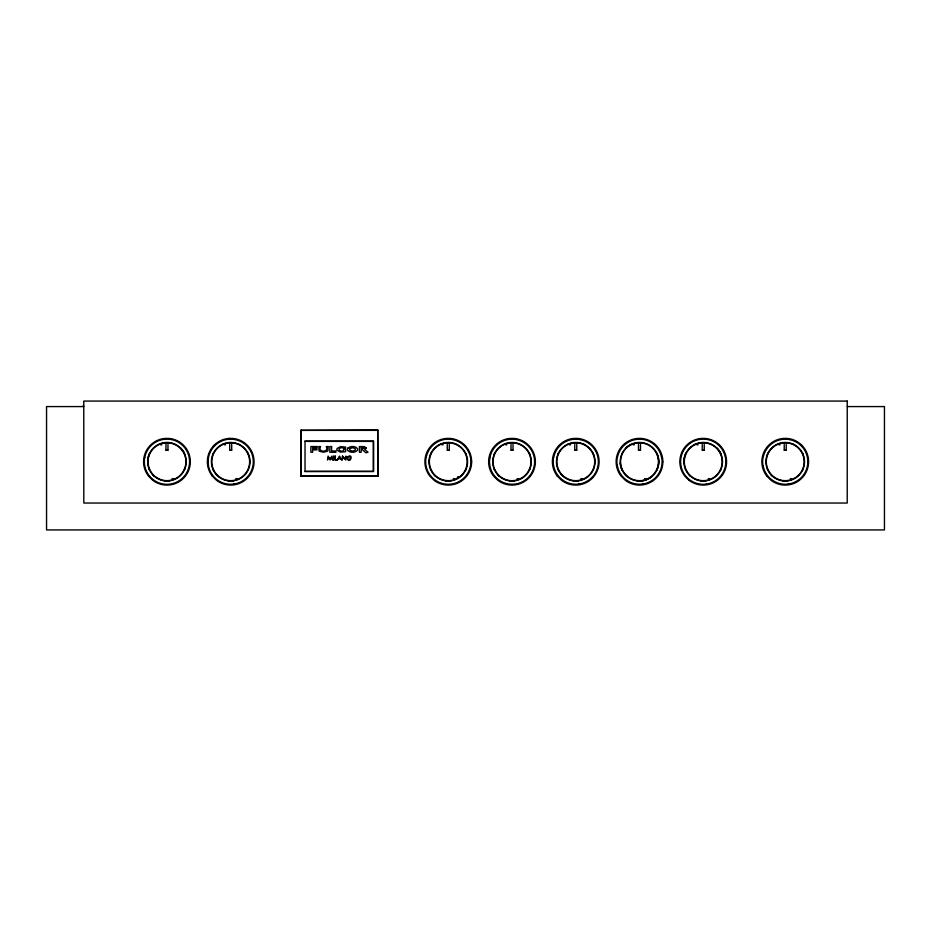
<?xml version="1.0" encoding="UTF-8"?>
<svg xmlns="http://www.w3.org/2000/svg" width="931" height="931" viewBox="0 0 931 931"><rect width="100%" height="100%" fill="white"/><g stroke="black" fill="none" stroke-linecap="round" stroke-linejoin="round"><path stroke-width="1.4" d="M208.288 458.774L208.532 457.319A22.542 22.542 0 0 1 233.716 439.374M426.107 457.319L425.863 458.774A22.542 22.542 0 0 0 451.279 484.073L452.687 483.899A22.542 22.542 0 0 0 470.446 466.128L470.679 464.674A22.542 22.542 0 0 0 470.679 458.774L470.446 457.319A22.542 22.542 0 0 0 452.734 439.618L451.221 439.316A22.542 22.542 0 0 0 426.223 457.33M489.601 458.774L489.846 457.319M553.584 457.319L553.34 458.774A22.542 22.542 0 0 0 553.34 464.674M763.059 457.319L762.815 458.774A22.542 22.542 0 0 0 762.815 464.674L763.059 466.14M165.986 443.04L167.952 443.04M229.724 442.97L231.703 443.051L229.771 442.877M447.299 443.04L449.277 443.051L447.415 442.935M511.038 443.04L513.016 442.981L511.154 442.935M574.764 442.97L576.755 443.051L574.823 442.877M704.092 442.935L702.23 443.051L704.092 442.853M784.239 442.97L786.23 443.051L784.298 442.877M149.658 453.188L149.135 454.34A19.365 19.365 0 0 0 147.715 462.986M184.268 470.26L184.792 469.108M212.873 454.34L213.397 453.188M248.007 470.26L248.53 469.108M430.448 454.34L430.972 453.188M465.581 470.26L466.094 469.108M494.186 454.34L494.71 453.188M529.32 470.26L529.832 469.108M557.925 454.34L558.449 453.188M593.059 470.26L593.571 469.108M621.664 454.34L622.187 453.188M656.786 470.26L657.309 469.108A19.307 19.307 0 0 0 657.309 454.34L656.786 453.188M685.926 453.188L685.402 454.34A19.365 19.365 0 0 0 683.971 462.986M720.524 470.26L721.048 469.108M767.4 454.34L767.924 453.188M802.534 470.26L803.046 469.108M638.561 442.877L640.47 443.04L638.561 443.028M167.894 443.028L166.102 442.935M350.044 448.521L352.523 447.73L354.967 448.474A1.35 1.35 0 0 1 354.874 450.429L352.523 451.081L350.219 450.453A1.466 1.466 0 0 1 349.928 450.127A1.28 1.28 0 0 1 350.021 448.626M167.952 450.22L166.032 450.267M231.691 450.22L229.724 450.22M300.899 430.355L377.73 430.017L378.067 476.183L300.899 476.183L300.899 430.355L378.067 430.355M300.899 476.183L378.067 476.183M449.208 450.267L447.346 450.267M512.946 450.267L511.084 450.267M576.731 450.22L574.764 450.22M640.47 450.22L638.503 450.22M704.162 450.267L702.242 450.22M786.206 450.22L784.239 450.22M159.585 443.901L158.433 444.424A19.307 19.307 0 0 0 151.893 473.809A19.307 19.307 0 0 0 182.011 473.809A19.307 19.307 0 0 0 175.482 444.401L174.341 443.901M223.324 443.901L222.172 444.424A19.307 19.307 0 0 0 215.631 473.809A19.307 19.307 0 0 0 245.749 473.809A19.307 19.307 0 0 0 239.22 444.401M440.887 443.901L439.735 444.424A19.307 19.307 0 0 0 433.206 473.809A19.307 19.307 0 0 0 463.324 473.809A19.307 19.307 0 0 0 456.795 444.401L455.655 443.901M504.625 443.901L503.473 444.424A19.307 19.307 0 0 0 496.945 473.809A19.307 19.307 0 0 0 527.062 473.809A19.307 19.307 0 0 0 520.534 444.413L519.393 443.901M568.364 443.901L567.212 444.424A19.307 19.307 0 0 0 560.683 473.809A19.307 19.307 0 0 0 590.801 473.809A19.307 19.307 0 0 0 584.272 444.413M694.689 444.424L695.841 443.901M777.839 443.901L776.687 444.424A19.307 19.307 0 0 0 770.158 473.809A19.307 19.307 0 0 0 800.276 473.809A19.307 19.307 0 0 0 793.747 444.401M233.646 484.132L235.112 483.899M578.698 484.132L580.164 483.899M642.437 484.132L643.903 483.899M706.175 484.132L707.641 483.899A22.612 22.612 0 0 0 725.4 466.14L725.633 464.674A22.542 22.542 0 0 0 725.633 458.774L725.4 457.319A22.612 22.612 0 0 0 707.641 439.537L706.175 439.316M788.173 484.132L789.639 483.899M229.177 438.408L232.226 438.408A23.356 23.356 0 0 1 254.023 460.193L254.012 463.254A23.403 23.403 0 0 1 251.661 472.064A23.356 23.356 0 0 1 216.492 480.256L212.163 475.95M83.685 406.579L46.55 406.579L46.55 529.925L884.45 529.925L884.45 406.579L847.385 406.579M304.751 441.119L373.645 441.119L373.645 471.517L304.751 471.517M790.349 478.65L791.559 478.662M708.351 478.65L709.562 478.662M644.613 478.65L645.823 478.662M580.874 478.65L582.084 478.662M517.136 478.65L518.346 478.662M453.397 478.65L454.607 478.662M235.834 478.65L237.033 478.662M172.095 478.65L173.294 478.662M778.886 444.797L780.097 444.797M696.888 444.797L698.099 444.797M633.15 444.797L634.36 444.797M569.411 444.797L570.622 444.797M505.684 444.797L506.883 444.797M441.946 444.797L443.144 444.797M224.371 444.797L225.57 444.797M160.632 444.797L161.831 444.797M788.173 439.316L789.639 439.56M642.437 439.316L643.903 439.56A22.542 22.542 0 0 1 661.534 457.319L661.894 458.774A22.542 22.542 0 0 1 661.894 464.674L661.662 466.14A22.542 22.542 0 0 1 643.949 483.841M578.698 439.316L580.164 439.56M233.646 439.316L235.112 439.56M792.607 443.901L793.759 444.424M710.609 443.901L711.761 444.424A19.307 19.307 0 0 1 718.267 473.809A19.307 19.307 0 0 1 688.16 473.809A19.307 19.307 0 0 1 694.677 444.413M583.132 443.901L584.284 444.424M238.08 443.901L239.232 444.424M688.998 480.256L684.692 475.95A23.356 23.356 0 0 1 701.706 438.408L704.755 438.408A23.356 23.356 0 0 1 726.541 460.193L726.541 463.254A23.403 23.403 0 0 1 724.178 472.064A23.356 23.356 0 0 1 689.021 480.256M772.497 476.23L770.717 474.449M690.499 476.23L688.719 474.449M626.761 476.23L624.98 474.449M563.022 476.23L561.242 474.449M499.295 476.23L497.503 474.449M435.557 476.23L433.765 474.449M217.982 476.23L216.19 474.449M154.243 476.23L152.451 474.449M766.69 475.95L770.996 480.256A23.356 23.356 0 0 0 806.176 472.064A23.403 23.403 0 0 0 808.539 463.254L808.539 460.193A23.356 23.356 0 0 0 786.753 438.408L783.693 438.408A23.356 23.356 0 0 0 766.702 475.939M557.215 475.95L561.521 480.256A23.356 23.356 0 0 0 596.701 472.064A23.403 23.403 0 0 0 599.064 463.254L599.064 460.193A23.356 23.356 0 0 0 577.278 438.408L574.218 438.408A23.356 23.356 0 0 0 557.215 475.939M802.534 453.188L803.046 454.34M767.4 469.108L767.924 470.26M720.524 453.188L721.048 454.34M685.402 469.108L685.926 470.26M621.664 469.108L622.187 470.26M593.059 453.188L593.571 454.34M557.925 469.108L558.449 470.26M529.32 453.188L529.832 454.34M494.186 469.108L494.71 470.26M465.581 453.188L466.094 454.34M430.448 469.108L430.972 470.26M248.007 453.188L248.53 454.34M212.873 469.108L213.397 470.26M184.268 453.188L184.792 454.34M149.135 469.108L149.658 470.26M208.288 464.674L208.532 466.14A22.542 22.542 0 0 0 233.716 484.073M786.23 444.506L786.23 450.15M784.228 444.506L784.228 450.15M704.232 444.506L704.232 450.15M702.23 444.506L702.23 450.15M640.493 444.506L640.493 450.15M638.491 444.506L638.491 450.15M576.755 444.506L576.755 450.15M574.753 444.506L574.753 450.15M513.016 444.506L513.016 450.15M511.014 444.506L511.014 450.15M449.277 444.506L449.277 450.15M447.276 444.506L447.276 450.15M377.73 430.017L377.73 475.834M301.248 430.017L301.248 475.834M231.703 444.506L231.703 450.15M229.701 444.506L229.701 450.15M167.964 444.506L167.964 450.15M165.962 444.506L165.962 450.15M83.418 405.288L83.418 406.672M777.827 443.889A19.307 19.307 0 0 1 792.595 443.889M789.686 483.841A22.542 22.542 0 0 0 807.398 466.128L807.631 464.674A22.542 22.542 0 0 0 807.631 458.774L807.398 457.319A22.542 22.542 0 0 0 789.686 439.618M788.231 484.073A22.542 22.542 0 0 1 763.176 466.117M763.176 457.33A22.542 22.542 0 0 1 788.231 439.374M787.742 480.85A19.365 19.365 0 0 1 782.703 480.85M774.72 477.463A18.934 18.934 0 0 0 794.713 478.127A18.981 18.981 0 0 0 800.986 472.25A18.934 18.934 0 0 0 795.761 445.984A18.934 18.934 0 0 0 769.495 451.221A18.899 18.899 0 0 0 766.923 456.818A18.934 18.934 0 0 0 768.843 471.202A18.981 18.981 0 0 0 774.65 477.487M695.829 443.889A19.307 19.307 0 0 1 710.597 443.889M706.175 484.143A22.612 22.612 0 0 1 681.038 466.128L680.817 464.674A22.612 22.612 0 0 1 680.805 458.762L681.05 457.319A22.612 22.612 0 0 1 706.175 439.292M705.745 480.85A19.365 19.365 0 0 1 700.706 480.85M716.975 448.032A19.365 19.365 0 0 1 720.664 453.164M686.845 471.202A18.934 18.934 0 0 1 693.77 445.332A18.934 18.934 0 0 1 719.64 452.268A18.899 18.899 0 0 1 721.525 456.818A18.934 18.934 0 0 1 718.976 472.25A18.981 18.981 0 0 1 712.704 478.138A18.934 18.934 0 0 1 692.711 477.463A18.981 18.981 0 0 1 686.764 471.202M651.223 477.044A19.307 19.307 0 0 1 642.006 480.862A19.365 19.365 0 0 1 636.967 480.85M621.64 469.119A19.307 19.307 0 0 1 620.209 462.998M625.818 448.079A19.307 19.307 0 0 1 630.939 444.413L632.102 443.901A19.272 19.272 0 0 1 646.882 443.912L648.023 444.424A19.272 19.272 0 0 1 654.54 473.786A19.272 19.272 0 0 1 624.48 473.798A19.272 19.272 0 0 1 630.974 444.436M642.495 484.073A22.542 22.542 0 0 1 617.195 464.662M642.495 439.374A22.542 22.542 0 0 0 617.439 457.33L617.078 458.774A22.542 22.542 0 0 0 617.078 464.674M568.352 443.889A19.307 19.307 0 0 1 583.12 443.889M580.211 483.841A22.542 22.542 0 0 0 597.923 466.128L598.156 464.674A22.542 22.542 0 0 0 598.156 458.774L597.923 457.319A22.542 22.542 0 0 0 580.211 439.618M578.756 484.073A22.542 22.542 0 0 1 553.456 464.662M553.701 457.33A22.542 22.542 0 0 1 578.756 439.374M578.267 480.85A19.365 19.365 0 0 1 573.228 480.85M565.245 477.463A18.934 18.934 0 0 0 585.238 478.127A18.981 18.981 0 0 0 591.511 472.25A18.934 18.934 0 0 0 586.286 445.984A18.934 18.934 0 0 0 560.02 451.221A18.899 18.899 0 0 0 557.448 456.818A18.934 18.934 0 0 0 559.368 471.202A18.981 18.981 0 0 0 565.175 477.487M504.614 443.889A19.307 19.307 0 0 1 519.382 443.889M489.718 458.774A22.542 22.542 0 0 0 515.018 484.073L516.426 483.899A22.542 22.542 0 0 0 534.185 466.128L534.417 464.674A22.542 22.542 0 0 0 534.417 458.774L534.185 457.319A22.542 22.542 0 0 0 516.472 439.618L514.959 439.316A22.542 22.542 0 0 0 489.962 457.33M514.529 480.85A19.365 19.365 0 0 1 509.49 480.85M440.875 443.889A19.307 19.307 0 0 1 455.643 443.889M450.79 480.85A19.365 19.365 0 0 1 445.751 480.85M431.891 471.202A18.934 18.934 0 0 1 436.43 446.961A18.934 18.934 0 0 1 461.078 447.776A18.934 18.934 0 0 1 464.022 472.25A18.981 18.981 0 0 1 457.749 478.138A18.934 18.934 0 0 1 437.768 477.463A18.981 18.981 0 0 1 431.821 471.202M223.3 443.889A19.307 19.307 0 0 1 238.08 443.889M235.159 483.841A22.542 22.542 0 0 0 252.871 466.128L253.116 464.674A22.542 22.542 0 0 0 253.116 458.774L252.871 457.319A22.542 22.542 0 0 0 235.171 439.618M208.416 464.674A22.542 22.542 0 0 1 208.416 458.774M212.175 475.939A23.356 23.356 0 0 1 229.189 438.408M233.216 480.85A19.365 19.365 0 0 1 228.188 480.85M220.193 477.463A18.934 18.934 0 0 0 240.186 478.127A18.981 18.981 0 0 0 246.459 472.25A18.934 18.934 0 0 0 243.503 447.776A18.934 18.934 0 0 0 218.866 446.961A18.934 18.934 0 0 0 214.316 471.202A18.981 18.981 0 0 0 220.123 477.487M159.562 443.889A19.307 19.307 0 0 1 174.341 443.889M169.477 480.85A19.365 19.365 0 0 1 164.45 480.85M180.719 448.032A19.365 19.365 0 0 1 184.396 453.164M156.455 477.463A18.934 18.934 0 0 0 176.448 478.127A18.981 18.981 0 0 0 182.72 472.25A18.934 18.934 0 0 0 185.269 456.818A18.899 18.899 0 0 0 183.372 452.257A18.934 18.934 0 0 0 157.514 445.332A18.934 18.934 0 0 0 150.578 471.202A18.981 18.981 0 0 0 156.385 477.487M328.038 446.554L328.038 449.882A1.827 1.827 0 0 1 327.956 450.441A1.664 1.664 0 0 1 327.782 450.813A1.955 1.955 0 0 1 327.363 451.279L323.418 452.21L319.38 451.244A1.862 1.862 0 0 1 318.996 450.72L318.786 446.554L320.555 446.554C317.134 452.78 329.632 452.652 326.269 446.554L328.038 446.554M343.609 449.289C344.575 451.919 340.257 451.454 339.303 449.964A1.408 1.408 0 0 1 339.14 449.312L339.315 448.73A1.431 1.431 0 0 1 339.594 448.405L340.478 447.927A3.805 3.805 0 0 1 341.398 447.741L345.645 448.288L345.645 447.078L340.618 446.624L337.173 448.405A2.013 2.013 0 0 0 336.987 448.8A1.827 1.827 0 0 0 336.882 449.254A1.664 1.664 0 0 0 337.045 450.173L340.362 452.129L345.645 451.721L345.645 449.289L343.609 449.289M190.331 461.729L190.273 463.254A23.403 23.403 0 0 1 187.922 472.064A23.356 23.356 0 0 1 152.754 480.256L148.425 475.95A23.356 23.356 0 0 1 165.45 438.408L168.488 438.408A23.356 23.356 0 0 1 190.285 460.193L190.331 461.729M471.633 461.729L471.586 463.254A23.403 23.403 0 0 1 469.224 472.064A23.356 23.356 0 0 1 434.067 480.256L429.738 475.95A23.356 23.356 0 0 1 446.752 438.408L449.801 438.408A23.356 23.356 0 0 1 471.586 460.193L471.633 461.729M535.372 461.729L535.325 463.254A23.403 23.403 0 0 1 532.963 472.064A23.356 23.356 0 0 1 497.806 480.256L493.477 475.95A23.356 23.356 0 0 1 510.491 438.408L513.54 438.408A23.356 23.356 0 0 1 535.325 460.193L535.372 461.729M662.849 461.729L662.802 463.254A23.403 23.403 0 0 1 660.44 472.064A23.356 23.356 0 0 1 625.283 480.256L620.954 475.95A23.356 23.356 0 0 1 620.965 447.508A23.356 23.356 0 0 1 625.26 443.191A23.356 23.356 0 0 1 637.968 438.408L641.017 438.408A23.356 23.356 0 0 1 662.802 460.193L662.849 461.729M366.267 448.009L364.743 449.498L368.036 452.245C364.277 454.526 364.417 448.94 361.17 449.836L361.17 452.245L359.401 452.245L359.401 446.554L364.393 446.647L366.267 448.009M346.739 457.47C349.858 466.524 354.758 451.279 346.739 457.47M347.275 457.61C349.486 463.754 352.698 453.385 347.275 457.61M328.399 457.389L327.503 460.007L328.108 456.097L330.04 459.216L331.971 456.097L332.611 460.007L331.657 457.389L330.179 460.007L328.399 457.389M144.794 457.319L144.549 458.774A22.612 22.612 0 0 0 144.538 464.674L144.794 466.14A22.612 22.612 0 0 0 169.919 484.143L171.374 483.899A22.612 22.612 0 0 0 189.133 466.14L189.377 464.674A22.542 22.542 0 0 0 189.377 458.774L189.133 457.319A22.612 22.612 0 0 0 171.374 439.537L169.919 439.316A22.612 22.612 0 0 0 144.771 457.307M364.009 448.218L361.17 448.823L361.17 447.567L364.009 448.218M458.343 476.788L457.749 478.138L457.33 477.417L458.343 476.788M339.408 457.074L338.779 458.32L340.176 458.32L339.408 457.074M338.523 458.75L337.231 460.007L339.559 456.12L341.689 460.007L340.409 458.75L338.523 458.75M347.845 448.172L347.717 448.37A1.932 1.932 0 0 0 347.449 449.149A2.141 2.141 0 0 0 347.449 449.65L347.496 449.894A1.978 1.978 0 0 0 347.787 450.534C350.184 452.908 355.014 452.908 357.329 450.429A1.932 1.932 0 0 0 357.574 449.778A2.037 2.037 0 0 0 357.481 448.695C355.526 445.751 350.3 445.937 347.845 448.172M847.233 401.075L83.767 401.075L83.813 503.043L847.222 503.043L847.233 401.075M373.25 441.387L305.031 441.387L305.031 471.354L373.25 471.354L373.25 441.387M316.994 446.554L310.884 446.554L310.884 452.245L312.653 452.245L312.653 449.882L316.994 449.882L316.994 448.87L312.653 448.87L312.653 447.811L316.994 447.811L316.994 446.554M331.599 446.554L329.83 446.554L329.83 452.245L335.94 452.245L335.94 450.988L331.599 450.988L331.599 446.554M333.833 456.12L333.345 460.007L333.833 456.12M335.311 456.12L334.823 460.007L337.034 460.007L335.311 459.588L335.311 456.12M342.468 456.12L342.282 460.007L342.794 457.179L345.855 460.007L345.855 456.12L345.354 459.006L342.468 456.12M655.238 472.25A18.934 18.934 0 0 0 630.031 445.332A18.934 18.934 0 0 0 626.086 448.335A18.934 18.934 0 0 0 623.758 451.221A18.934 18.934 0 0 0 623.083 471.202A18.981 18.981 0 0 0 628.96 477.487A18.934 18.934 0 0 0 648.977 478.127A18.981 18.981 0 0 0 655.249 472.25M500.168 446.961A18.934 18.934 0 0 0 495.629 471.202A18.981 18.981 0 0 0 501.437 477.487A18.934 18.934 0 0 0 521.5 478.127A18.981 18.981 0 0 0 527.772 472.25A18.934 18.934 0 0 0 524.816 447.776A18.934 18.934 0 0 0 500.168 446.961"/></g></svg>
